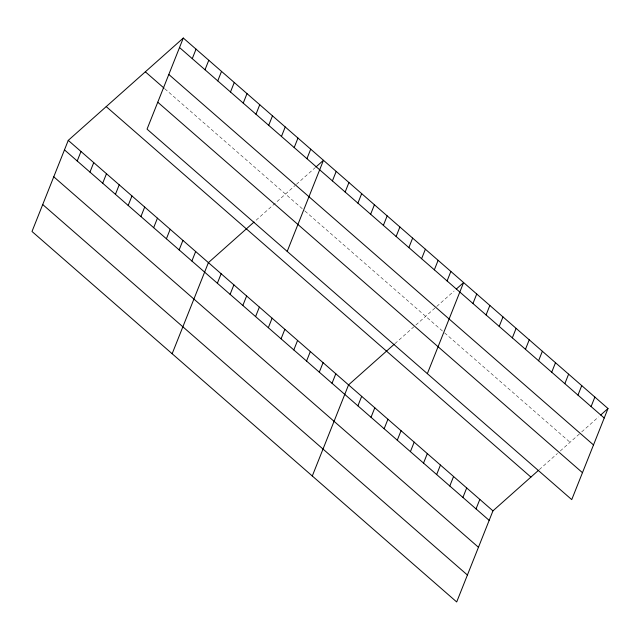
<?xml version="1.0" encoding="UTF-8"?>
<svg xmlns="http://www.w3.org/2000/svg" width="640" height="640" viewBox="0 0 640 640"><rect width="100%" height="100%" fill="white"/><g stroke="black" fill="none" stroke-linecap="round" stroke-linejoin="round"><path stroke-width="0.48" stroke-dasharray="3.2 2.4" d="M256.152 220.168L294.976 185.624M296.44 184.328L315.424 167.44M394.904 343.664L413.76 326.888M415.856 325.024L454.112 291M539.296 469.632L557.456 453.472M560.256 450.992L579.528 433.848M581.712 431.896L598.512 416.96M164.824 88.808L304.224 210.416M304.976 211.072L443.872 332.232M444.6 332.872L570.032 442.288"/><path stroke-width="0.96" d="M183.304 38.04L147.048 129.144L571.744 499.624L608 408.52L183.304 38.04L68.256 140.376L32 231.48L456.696 601.96L492.952 510.856L538.6 470.248M77.216 160.984L80.992 151.496M89.96 172.104L93.736 162.608M102.696 183.216L106.48 173.72M115.44 194.328L119.216 184.84M128.184 205.44L131.96 195.952M192.272 58.648L196.048 49.16M140.92 216.56L144.696 207.064M205.008 69.76L208.784 60.272M153.664 227.672L157.44 218.176M217.752 80.88L221.528 71.384M166.4 238.784L170.184 229.296M230.488 91.992L234.272 82.496M179.144 249.904L182.92 240.408M243.232 103.104L247.008 93.616M191.888 261.016L195.664 251.52M255.976 114.224L259.752 104.728M172.152 353.736L208.4 262.64L254.056 222.032M268.712 125.336L272.488 115.84M217.368 283.248L221.144 273.752M281.456 136.448L285.232 126.96M230.104 294.36L233.888 284.864M294.192 147.56L297.976 138.072M242.848 305.472L246.624 295.976M306.936 158.68L310.712 149.184M255.592 316.584L259.368 307.096M287.2 251.4L323.456 160.296L316.152 166.792M268.328 327.704L272.104 318.208M332.416 180.904L336.192 171.416M281.072 338.816L284.848 329.32M345.16 192.024L348.936 182.528M293.808 349.928L297.592 340.44M357.896 203.136L361.68 193.64M306.552 361.048L310.328 351.552M370.64 214.248L374.416 204.76M319.296 372.16L323.072 362.664M383.384 225.368L387.16 215.872M332.032 383.272L335.808 373.784M396.12 236.48L399.896 226.984M312.296 475.992L348.552 384.896L394.2 344.288M408.864 247.592L412.64 238.096M357.904 405.84L361.68 396.344M421.6 258.704L425.384 249.216M371.032 417.288L374.808 407.8M434.344 269.824L438.12 260.328M384.152 428.744L387.936 419.248M447.088 280.936L450.864 271.44M397.28 440.192L401.056 430.696M427.352 373.656L463.6 282.56L456.304 289.048M410.408 451.64L414.184 442.152M472.952 303.504L476.728 294.008M423.536 463.096L427.312 453.6M486.08 314.952L489.856 305.456M436.664 474.544L440.44 465.056M499.208 326.4L502.984 316.912M449.792 486L453.568 476.504M512.336 337.856L516.112 328.36M462.92 497.448L466.696 487.952M525.464 349.304L529.24 339.816M476.04 508.896L479.824 499.408M538.584 360.76L542.368 351.264M551.712 372.208L555.496 362.712M564.84 383.656L568.616 374.168M577.968 395.112L581.744 385.616M591.096 406.56L594.872 397.072M600.696 415.016L608 408.52M179.528 47.536L604.224 418.016M168.808 74.464L593.504 444.944M145.336 71.816L164.072 88.16M157.768 102.216L582.464 472.688M106.224 106.608L530.912 477.088M68.256 140.376L492.952 510.856M64.472 149.872L489.168 520.352M53.76 176.8L478.456 547.28M42.72 204.552L467.408 575.024"/></g></svg>
